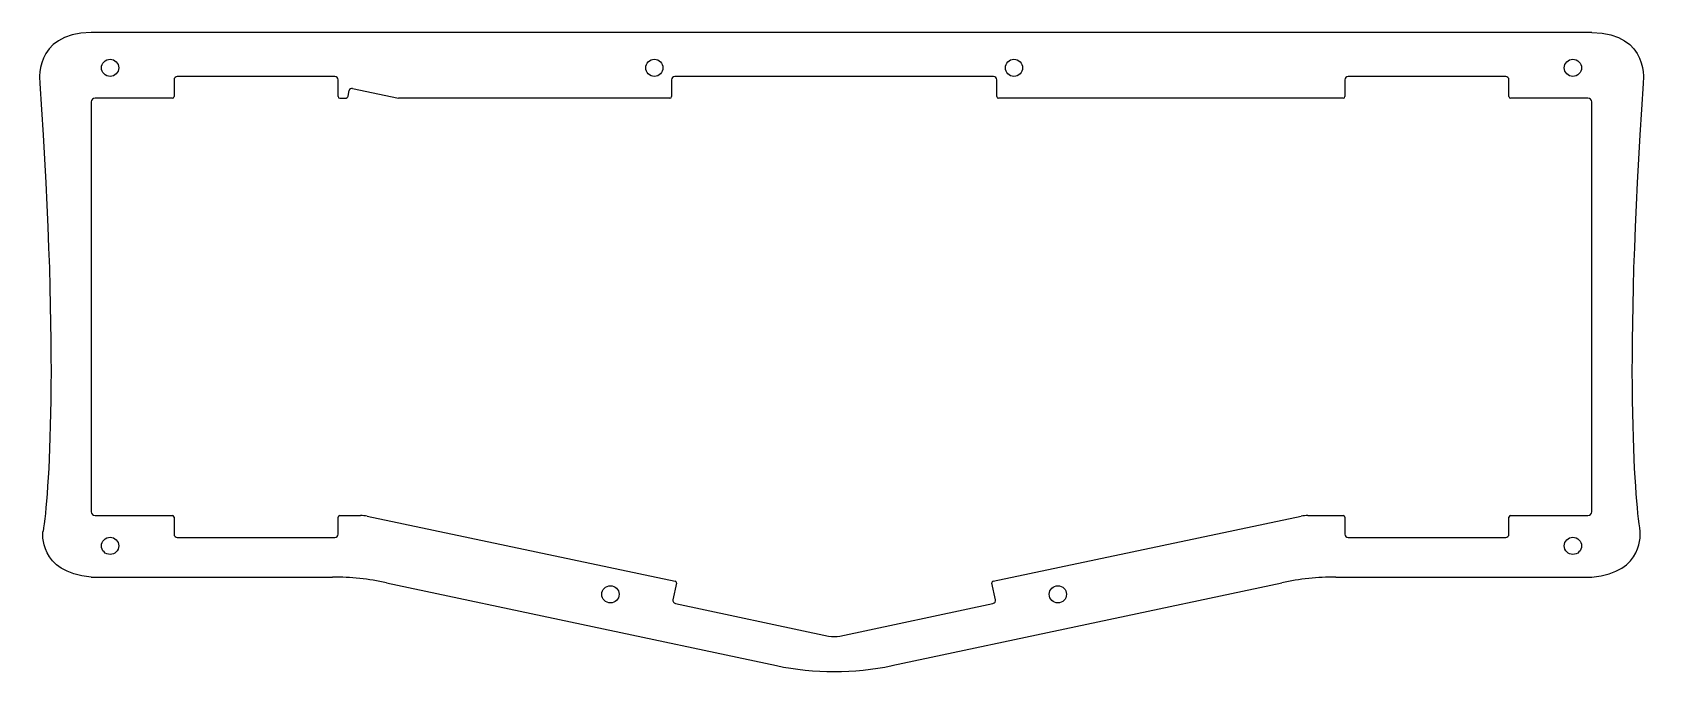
# Model space of a CAD drawing. Header units: millimetres. Extents: x 4 to 305, y 3 to 122.
import ezdxf

# ---------------------------------------------------------------- set-up
doc = ezdxf.new("R2010")
doc.units = ezdxf.units.MM
doc.layers.get('0').update_dxf_attribs({"lineweight": 25, "true_color": 0x000000})

msp = doc.modelspace()

# ---------------------------------------------------------------- linework, layer by layer
for p, q in [((293.96, 122.13), (14.91, 122.13)), ((30.31, 113.33), (30.31, 110.18)), ((60.21, 113.93), (30.91, 113.93)), ((60.81, 110.18), (60.81, 113.33)), ((63.48, 111.71), (72.04, 109.88)), ((122.82, 113.33), (122.82, 110.18)), ((182.72, 113.93), (123.42, 113.93)), ((183.32, 110.18), (183.32, 113.33)), ((248.06, 113.33), (248.06, 110.18)), ((277.96, 113.93), (248.66, 113.93)), ((278.56, 110.18), (278.56, 113.33)), ((14.91, 109.18), (14.91, 32.93)), ((30.01, 109.88), (15.61, 109.88)), ((61.11, 109.88), (62.17, 109.88)), ((62.66, 110.28), (62.88, 111.32)), ((122.52, 109.88), (72.04, 109.88)), ((247.76, 109.88), (183.62, 109.88)), ((293.26, 109.88), (278.86, 109.88)), ((293.96, 32.93), (293.96, 109.18)), ((15.61, 32.23), (30.01, 32.23)), ((30.31, 31.93), (30.31, 28.78)), ((60.81, 28.78), (60.81, 31.93)), ((61.11, 32.23), (64.98, 32.23)), ((66.22, 32.1), (123.51, 20.02)), ((182.64, 20.02), (239.91, 32.1)), ((241.15, 32.23), (247.76, 32.23)), ((248.06, 31.93), (248.06, 28.78)), ((278.56, 28.78), (278.56, 31.93)), ((278.86, 32.23), (293.26, 32.23)), ((30.91, 28.18), (60.21, 28.18)), ((248.66, 28.18), (277.96, 28.18)), ((14.91, 20.79), (59.78, 20.79)), ((69.82, 19.73), (142.33, 4.32)), ((123.74, 19.66), (123.09, 16.58)), ((163.82, 4.32), (236.33, 19.73)), ((183.06, 16.58), (182.41, 19.66)), ((246.37, 20.79), (293.96, 20.79)), ((123.55, 15.87), (152.04, 9.82)), ((154.12, 9.82), (182.6, 15.87))]:
    msp.add_line(p, q)
for centre in [(18.41, 115.53), (119.63, 115.53), (186.51, 115.53), (290.46, 115.53), (18.41, 26.59), (290.46, 26.59), (111.46, 17.58), (194.68, 17.58)]:
    msp.add_circle(centre, 1.6)
for centre, radius, start, end in [((30.91, 113.33), 0.6, 90, 180), ((60.21, 113.33), 0.6, 0, 90), ((63.37, 111.22), 0.5, 78, 168.0001), ((123.42, 113.33), 0.6, 90, 180), ((182.72, 113.33), 0.6, 0, 90), ((248.66, 113.33), 0.6, 90, 180), ((277.96, 113.33), 0.6, 0, 90), ((15.61, 109.18), 0.7, 90, 180), ((30.01, 110.18), 0.3, 270, 0), ((61.11, 110.18), 0.3, 180, 270), ((62.17, 110.38), 0.5, 270, 348.0001), ((122.52, 110.18), 0.3, 270, 0), ((183.62, 110.18), 0.3, 180, 270), ((247.76, 110.18), 0.3, 270, 0), ((278.86, 110.18), 0.3, 180, 270), ((293.26, 109.18), 0.7, 360, 90), ((15.61, 32.93), 0.7, 180, 270), ((30.01, 31.93), 0.3, 0, 90), ((61.11, 31.93), 0.3, 90, 180), ((64.98, 26.23), 6, 78.0901, 90), ((241.15, 26.23), 6, 90, 101.9133), ((247.76, 31.93), 0.3, 0, 90), ((278.86, 31.93), 0.3, 90, 180), ((293.26, 32.93), 0.7, 270, 0), ((30.91, 28.78), 0.6, 180, 270), ((60.21, 28.78), 0.6, 270, 0), ((248.66, 28.78), 0.6, 180, 270), ((277.96, 28.78), 0.6, 270, 0), ((59.78, -27.51), 48.3, 78.0001, 90), ((123.45, 19.73), 0.3, 348.0002, 78.0901), ((182.7, 19.73), 0.3, 101.9133, 192.0003), ((246.37, -27.51), 48.3, 90, 101.9999), ((123.68, 16.46), 0.6, 168.0002, 258.0001), ((182.48, 16.46), 0.6, 281.9999, 12.0003), ((153.08, 14.71), 5, 258.0001, 281.9999), ((153.08, 54.89), 51.7, 258.0001, 281.9999)]:
    msp.add_arc(centre, radius, start, end)
for points in [[(14.91, 122.13), (3.96, 122), (5.36, 112.6), (5.36, 112.6)], [(293.96, 122.13), (304.91, 122), (303.51, 112.6), (303.51, 112.6)], [(5.36, 112.6), (8.96, 60), (6.96, 36), (5.96, 29.24)], [(303.51, 112.6), (299.91, 60), (301.91, 36), (302.91, 29.24)], [(14.91, 20.79), (5.01, 21.57), (5.91, 29.24), (5.91, 29.24)], [(293.96, 20.79), (303.86, 21.57), (302.96, 29.24), (302.96, 29.24)]]:
    msp.add_open_spline(points, degree=3)

doc.saveas('drawing.dxf')
